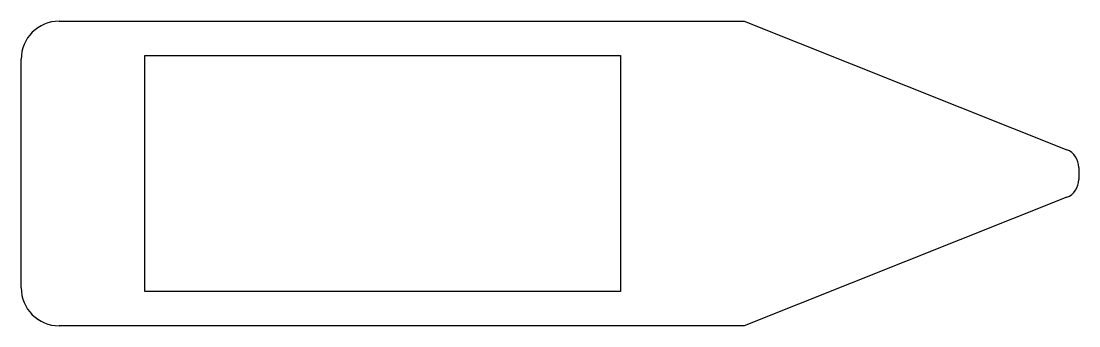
# Model space of a CAD drawing. Header units: millimetres. Extents: x -19 to 36.6, y -8 to 8.
import ezdxf

# ---------------------------------------------------------------- set-up
doc = ezdxf.new("R2010")
doc.units = ezdxf.units.MM

msp = doc.modelspace()

# ---------------------------------------------------------------- linework, layer by layer
at = {"color": 7, "linetype": 'Continuous', "lineweight": 25}
for p, q in [((-17, 8), (19, 8)), ((19, 8), (35.963, 1.251)), ((-12.5, 6.2), (12.5, 6.2)), ((-12.5, -6.2), (-12.5, 6.2)), ((12.5, 6.2), (12.5, -6.2)), ((-19, -6), (-19, 6)), ((36.594, 0.322), (36.594, -0.322)), ((35.963, -1.251), (19, -8)), ((12.5, -6.2), (-12.5, -6.2)), ((19, -8), (-17, -8))]:
    msp.add_line(p, q, dxfattribs=at)
for centre, radius, start, end in [((-17, 6), 2, 90, 180), ((35.594, 0.322), 1, 0, 68.304), ((35.594, -0.322), 1, 291.696, 0), ((-17, -6), 2, 180, 270)]:
    msp.add_arc(centre, radius, start, end, dxfattribs=at)

doc.saveas('drawing.dxf')
